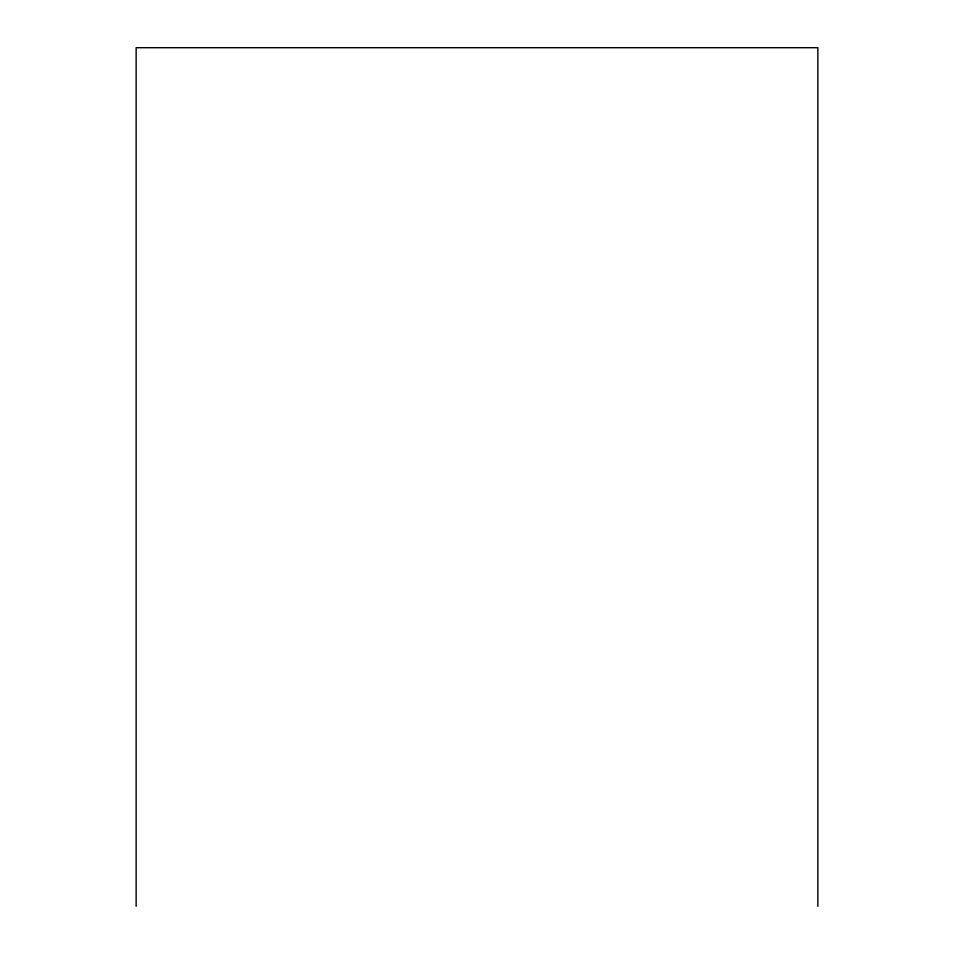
<?xml version="1.0" encoding="UTF-8"?>
<svg xmlns="http://www.w3.org/2000/svg" width="954" height="954" viewBox="0 0 954 954"><rect width="100%" height="100%" fill="white"/><g stroke="black" fill="none" stroke-linecap="round" stroke-linejoin="round"><path stroke-width="1.43" d="M817.864 906.3L817.864 47.7L136.136 47.7L136.136 906.3"/></g></svg>
